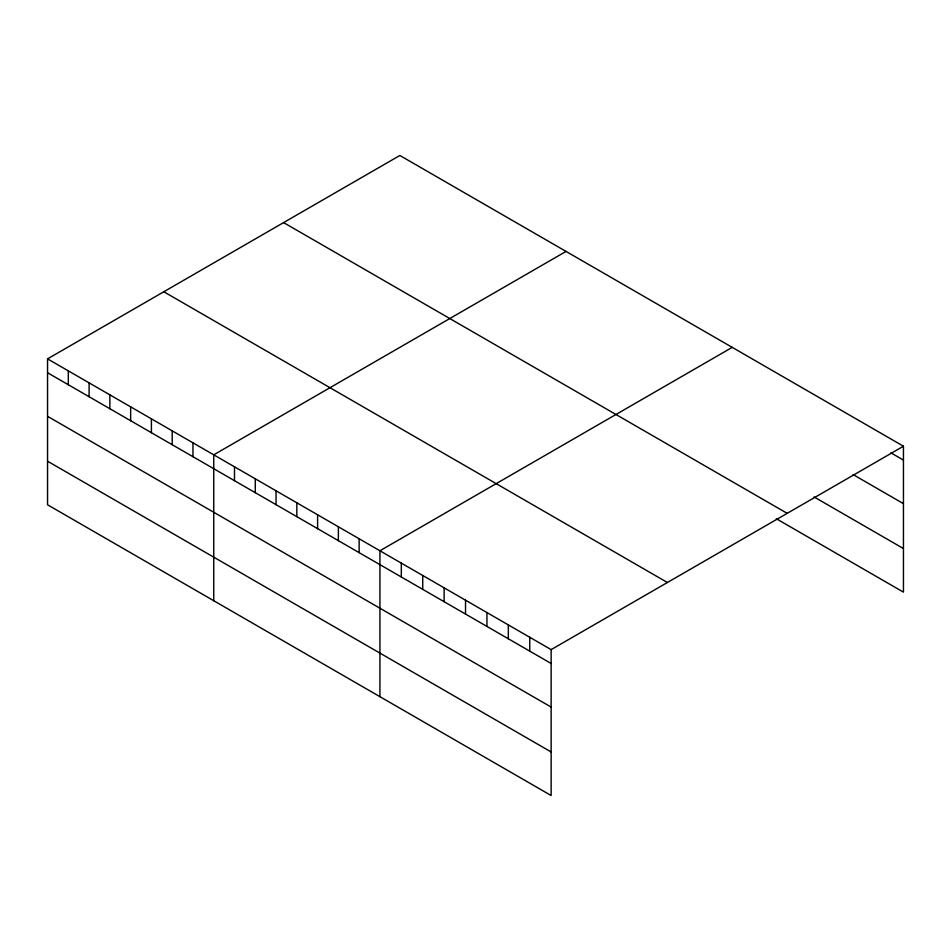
<?xml version="1.0" encoding="UTF-8"?>
<svg xmlns="http://www.w3.org/2000/svg" width="951" height="951" viewBox="0 0 951 951"><rect width="100%" height="100%" fill="white"/><g stroke="black" fill="none" stroke-linecap="round" stroke-linejoin="round"><path stroke-width="1.43" d="M47.55 358.872L551.14 649.628L551.14 795.523L47.55 504.779L47.55 358.872L399.86 155.477L903.45 446.221L903.45 592.128L776.289 518.711M566.047 251.421L213.737 454.828L213.737 600.723M732.222 347.365L379.925 550.772L379.925 696.667M551.14 649.628L903.45 446.221M890.861 452.819L903.45 460.094M853.095 474.585L903.45 503.661M814.068 496.945L903.45 548.549M283.6 222.593L787.19 513.35M163.81 291.755L667.4 582.499M47.55 372.744L551.14 663.489M47.55 416.312L551.14 707.068M47.55 461.211L551.14 751.956M529.743 637.265L529.743 651.138M508.333 624.914L508.333 638.775M486.936 612.551L486.936 626.424M465.526 600.2L465.526 614.061M444.129 587.837L444.129 601.71M422.731 575.486L422.731 589.347M401.322 563.123L401.322 576.995M359.145 538.777L359.145 552.65M338.378 526.783L338.378 540.655M317.598 514.788L317.598 528.661M296.831 502.794L296.831 516.666M276.052 490.799L276.052 504.672M255.284 478.805L255.284 492.677M234.505 466.822L234.505 480.683M192.958 442.833L192.958 456.694M172.19 430.839L172.19 444.711M151.411 418.844L151.411 432.717M130.644 406.85L130.644 420.722M109.864 394.855L109.864 408.728M89.097 382.861L89.097 396.733M68.317 370.866L68.317 384.739"/></g></svg>
